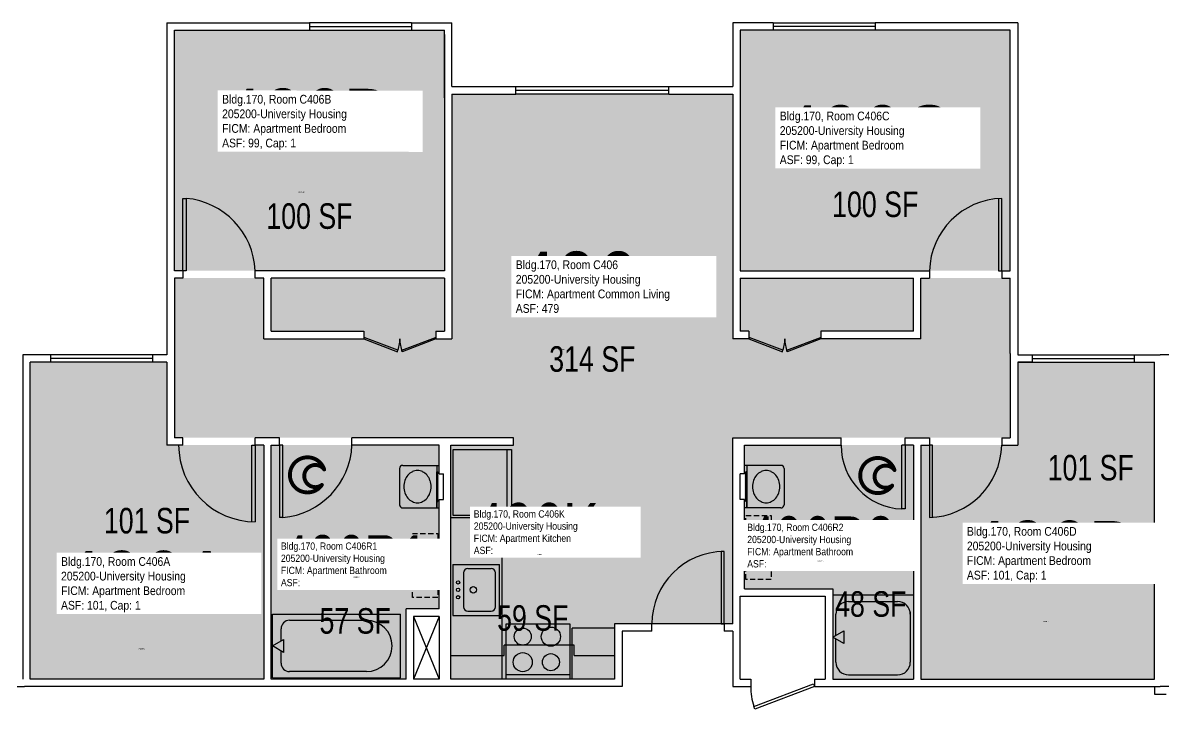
# Model space of a CAD drawing. Header units: inches. Extents: x -84 to 3020, y -51 to 1653.
# Drawn here: x 1476 to 2012, y 316 to 639 of the extents above; entities that cross this region are included whole.
import ezdxf
from ezdxf.enums import TextEntityAlignment as Align

# ---------------------------------------------------------------- set-up
doc = ezdxf.new("R2010")
doc.units = ezdxf.units.IN
doc.header["$LTSCALE"] = 10
doc.header["$MEASUREMENT"] = 0
doc.linetypes.add('DASHED2', pattern=[0.375, 0.25, -0.125])
doc.layers.get('0').update_dxf_attribs({"linetype": 'CONTINUOUS'})
for name, color, linetype in [('A-DOOR', 2, 'CONTINUOUS'), ('A-FLOR', 3, 'CONTINUOUS'), ('A-GLAZ', 1, 'CONTINUOUS'), ('A-IDEN-ICON', 4, 'CONTINUOUS'), ('A-IDEN-RNUM', 7, 'CONTINUOUS'), ('A-IDEN-SNUM', 4, 'CONTINUOUS'), ('A-IDEN-VNUM', 4, 'CONTINUOUS'), ('A-WALL', 5, 'CONTINUOUS'), ('AREA-TEXT', 3, 'CONTINUOUS'), ('P-SANR-FIXT', 2, 'CONTINUOUS'), ('Rooms-Category-Color', 7, 'CONTINUOUS'), ('Rooms-College-Color', 7, 'CONTINUOUS'), ('Rooms-Department-Color', 7, 'CONTINUOUS'), ('Rooms-Division-Color', 7, 'CONTINUOUS'), ('Rooms-Information', 7, 'CONTINUOUS')]:
    doc.layers.add(name, color=color, linetype=linetype)
doc.styles.add('CP_AREA', font='arial.ttf', dxfattribs={"height": 15})
doc.styles.add('CP_ROOMSNUMBER', font='arial.ttf', dxfattribs={"height": 1})
doc.styles.add('CP_ROOMVNUMBER', font='arial.ttf', dxfattribs={"width": 0.85, "height": 0.075})

# ---------------------------------------------------------------- blocks, each defined once
blk = doc.blocks.new('CPBATH')
at = {"color": 0, "linetype": 'ByBlock', "const_width": 0.0127}
for points in [[(0.0571, 0.0168, 0.861492), (-0.0551, 0, 1)], [(0.0571, 0.0168, 0.729002), (-0.0084, -0.0042, 1)], [(-0.0551, 0, 0.726902), (0.0487, -0.0337, 1)], [(-0.0084, -0.0042, 0.609468), (0.0487, -0.0337, 1)]]:
    blk.add_lwpolyline(points, format="xyb", dxfattribs=at)
at = {"color": 0, "linetype": 'ByBlock', "const_width": 0.00637}
for points in [[(0.0544, 0.0152, 1), (0.0599, 0.0184, 1)], [(0.0459, -0.0353, 1), (0.0515, -0.0321, 1)]]:
    blk.add_lwpolyline(points, format="xyb", close=True, dxfattribs=at)

msp = doc.modelspace()

# ---------------------------------------------------------------- hatches: boundary and pattern name
at = {"layer": 'Rooms-Category-Color', "true_color": 0x728ef3}
for points in [[(1547.37, 522.01), (1674.37, 522.01), (1674.37, 635.01), (1547.37, 635.01)], [(1813.37, 522.01), (1940.37, 522.01), (1940.37, 635.01), (1813.37, 635.01)], [(1940.37, 518.51), (1940.37, 443.51), (1809.87, 443.51), (1809.87, 356.01), (1754.37, 356.01), (1754.37, 440.01), (1706.86, 440.01), (1706.86, 443.51), (1547.37, 443.51), (1547.37, 518.51), (1589.37, 518.51), (1589.37, 490.01), (1636.37, 490.01), (1636.37, 493.51), (1592.87, 493.51), (1592.87, 518.51), (1674.37, 518.51), (1674.37, 493.51), (1670.37, 493.51), (1670.37, 490.01), (1677.87, 490.01), (1677.87, 605.01), (1809.87, 605.01), (1809.87, 490.01), (1817.37, 490.01), (1817.37, 493.51), (1813.37, 493.51), (1813.37, 518.51), (1894.87, 518.51), (1894.87, 493.51), (1851.37, 493.51), (1851.37, 490.01), (1898.37, 490.01), (1898.37, 518.51)], [(1543.87, 440.01), (1589.37, 440.01), (1589.37, 330.01), (1479.62, 330.01), (1479.62, 479.01), (1543.87, 479.01)], [(1943.87, 479.01), (2008.12, 479.01), (2008.12, 330.01), (1898.37, 330.01), (1898.37, 440.01), (1943.87, 440.01)], [(1592.87, 440.01), (1671.87, 440.01), (1671.87, 363.01), (1656.37, 363.01), (1656.37, 330.01), (1592.87, 330.01), (1592.87, 440.01)], [(1677.37, 440.01), (1754.37, 440.01), (1754.37, 330.01), (1677.37, 330.01)], [(1894.87, 440.01), (1815.37, 440.01), (1815.37, 372.51), (1856.87, 372.51), (1856.87, 330.01), (1894.87, 330.01)]]:
    msp.add_hatch(color=171, dxfattribs=at).paths.add_polyline_path(points)
at = {"layer": 'Rooms-College-Color', "true_color": 0xadadad}
for points in [[(1547.37, 522.01), (1674.37, 522.01), (1674.37, 635.01), (1547.37, 635.01)], [(1813.37, 522.01), (1940.37, 522.01), (1940.37, 635.01), (1813.37, 635.01)], [(1940.37, 518.51), (1940.37, 443.51), (1809.87, 443.51), (1809.87, 356.01), (1754.37, 356.01), (1754.37, 440.01), (1706.86, 440.01), (1706.86, 443.51), (1547.37, 443.51), (1547.37, 518.51), (1589.37, 518.51), (1589.37, 490.01), (1636.37, 490.01), (1636.37, 493.51), (1592.87, 493.51), (1592.87, 518.51), (1674.37, 518.51), (1674.37, 493.51), (1670.37, 493.51), (1670.37, 490.01), (1677.87, 490.01), (1677.87, 605.01), (1809.87, 605.01), (1809.87, 490.01), (1817.37, 490.01), (1817.37, 493.51), (1813.37, 493.51), (1813.37, 518.51), (1894.87, 518.51), (1894.87, 493.51), (1851.37, 493.51), (1851.37, 490.01), (1898.37, 490.01), (1898.37, 518.51)], [(1543.87, 440.01), (1589.37, 440.01), (1589.37, 330.01), (1479.62, 330.01), (1479.62, 479.01), (1543.87, 479.01)], [(1943.87, 479.01), (2008.12, 479.01), (2008.12, 330.01), (1898.37, 330.01), (1898.37, 440.01), (1943.87, 440.01)], [(1592.87, 440.01), (1671.87, 440.01), (1671.87, 363.01), (1656.37, 363.01), (1656.37, 330.01), (1592.87, 330.01), (1592.87, 440.01)], [(1677.37, 440.01), (1754.37, 440.01), (1754.37, 330.01), (1677.37, 330.01)], [(1894.87, 440.01), (1815.37, 440.01), (1815.37, 372.51), (1856.87, 372.51), (1856.87, 330.01), (1894.87, 330.01)]]:
    msp.add_hatch(color=253, dxfattribs=at).paths.add_polyline_path(points)
at = {"layer": 'Rooms-Department-Color', "true_color": 0x604aed}
for points in [[(1547.37, 522.01), (1674.37, 522.01), (1674.37, 635.01), (1547.37, 635.01)], [(1813.37, 522.01), (1940.37, 522.01), (1940.37, 635.01), (1813.37, 635.01)], [(1940.37, 518.51), (1940.37, 443.51), (1809.87, 443.51), (1809.87, 356.01), (1754.37, 356.01), (1754.37, 440.01), (1706.86, 440.01), (1706.86, 443.51), (1547.37, 443.51), (1547.37, 518.51), (1589.37, 518.51), (1589.37, 490.01), (1636.37, 490.01), (1636.37, 493.51), (1592.87, 493.51), (1592.87, 518.51), (1674.37, 518.51), (1674.37, 493.51), (1670.37, 493.51), (1670.37, 490.01), (1677.87, 490.01), (1677.87, 605.01), (1809.87, 605.01), (1809.87, 490.01), (1817.37, 490.01), (1817.37, 493.51), (1813.37, 493.51), (1813.37, 518.51), (1894.87, 518.51), (1894.87, 493.51), (1851.37, 493.51), (1851.37, 490.01), (1898.37, 490.01), (1898.37, 518.51)], [(1543.87, 440.01), (1589.37, 440.01), (1589.37, 330.01), (1479.62, 330.01), (1479.62, 479.01), (1543.87, 479.01)], [(1943.87, 479.01), (2008.12, 479.01), (2008.12, 330.01), (1898.37, 330.01), (1898.37, 440.01), (1943.87, 440.01)], [(1592.87, 440.01), (1671.87, 440.01), (1671.87, 363.01), (1656.37, 363.01), (1656.37, 330.01), (1592.87, 330.01), (1592.87, 440.01)], [(1677.37, 440.01), (1754.37, 440.01), (1754.37, 330.01), (1677.37, 330.01)], [(1894.87, 440.01), (1815.37, 440.01), (1815.37, 372.51), (1856.87, 372.51), (1856.87, 330.01), (1894.87, 330.01)]]:
    msp.add_hatch(color=173, dxfattribs=at).paths.add_polyline_path(points)
at = {"layer": 'Rooms-Division-Color', "true_color": 0x604aed}
for points in [[(1547.37, 522.01), (1674.37, 522.01), (1674.37, 635.01), (1547.37, 635.01)], [(1813.37, 522.01), (1940.37, 522.01), (1940.37, 635.01), (1813.37, 635.01)], [(1940.37, 518.51), (1940.37, 443.51), (1809.87, 443.51), (1809.87, 356.01), (1754.37, 356.01), (1754.37, 440.01), (1706.86, 440.01), (1706.86, 443.51), (1547.37, 443.51), (1547.37, 518.51), (1589.37, 518.51), (1589.37, 490.01), (1636.37, 490.01), (1636.37, 493.51), (1592.87, 493.51), (1592.87, 518.51), (1674.37, 518.51), (1674.37, 493.51), (1670.37, 493.51), (1670.37, 490.01), (1677.87, 490.01), (1677.87, 605.01), (1809.87, 605.01), (1809.87, 490.01), (1817.37, 490.01), (1817.37, 493.51), (1813.37, 493.51), (1813.37, 518.51), (1894.87, 518.51), (1894.87, 493.51), (1851.37, 493.51), (1851.37, 490.01), (1898.37, 490.01), (1898.37, 518.51)], [(1543.87, 440.01), (1589.37, 440.01), (1589.37, 330.01), (1479.62, 330.01), (1479.62, 479.01), (1543.87, 479.01)], [(1943.87, 479.01), (2008.12, 479.01), (2008.12, 330.01), (1898.37, 330.01), (1898.37, 440.01), (1943.87, 440.01)], [(1592.87, 440.01), (1671.87, 440.01), (1671.87, 363.01), (1656.37, 363.01), (1656.37, 330.01), (1592.87, 330.01), (1592.87, 440.01)], [(1677.37, 440.01), (1754.37, 440.01), (1754.37, 330.01), (1677.37, 330.01)], [(1894.87, 440.01), (1815.37, 440.01), (1815.37, 372.51), (1856.87, 372.51), (1856.87, 330.01), (1894.87, 330.01)]]:
    msp.add_hatch(color=173, dxfattribs=at).paths.add_polyline_path(points)

# ---------------------------------------------------------------- linework, layer by layer
at = {"layer": 'A-DOOR'}
for p, q in [((1551.37, 556.01), (1552.87, 556.01)), ((1551.37, 522.01), (1551.37, 556.01)), ((1552.87, 556.01), (1552.87, 522.01)), ((1934.87, 556.01), (1934.87, 522.01)), ((1936.37, 522.01), (1936.37, 556.01)), ((1552.87, 522.01), (1551.37, 522.01)), ((1934.87, 522.01), (1936.37, 522.01)), ((1636.63, 490.67), (1636.37, 490.01)), ((1636.37, 490.01), (1652.24, 483.92)), ((1652.5, 484.58), (1636.63, 490.67)), ((1654.24, 484.58), (1670.12, 490.67)), ((1670.37, 490.01), (1654.5, 483.92)), ((1670.12, 490.67), (1670.37, 490.01)), ((1817.63, 490.67), (1817.37, 490.01)), ((1817.37, 490.01), (1833.24, 483.92)), ((1833.5, 484.58), (1817.63, 490.67)), ((1835.24, 484.58), (1851.12, 490.67)), ((1851.37, 490.01), (1835.5, 483.92)), ((1851.12, 490.67), (1851.37, 490.01)), ((1652.24, 483.92), (1652.5, 484.58)), ((1654.5, 483.92), (1654.24, 484.58)), ((1833.24, 483.92), (1833.5, 484.58)), ((1835.5, 483.92), (1835.24, 484.58)), ((1583.87, 404.01), (1583.87, 440.01)), ((1583.87, 440.01), (1585.37, 440.01)), ((1585.37, 440.01), (1585.37, 404.01)), ((1598.37, 440.01), (1596.87, 440.01)), ((1596.87, 440.01), (1596.87, 406.01)), ((1598.37, 406.01), (1598.37, 440.01)), ((1890.87, 440.01), (1889.37, 440.01)), ((1889.37, 410.01), (1889.37, 440.01)), ((1890.87, 440.01), (1890.87, 410.01)), ((1903.87, 440.01), (1902.37, 440.01)), ((1902.37, 440.01), (1902.37, 406.01)), ((1903.87, 406.01), (1903.87, 440.01)), ((1890.87, 410.01), (1889.37, 410.01)), ((1598.37, 406.01), (1596.87, 406.01)), ((1804.37, 390.01), (1804.37, 356.01)), ((1805.87, 390.01), (1804.37, 390.01)), ((1805.87, 356.01), (1805.87, 390.01)), ((1805.87, 356.01), (1771.87, 356.01)), ((1804.37, 356.01), (1805.87, 356.01)), ((1819.8, 317.24), (1847.87, 327.83)), ((1847.87, 327.83), (1848.37, 326.51)), ((1848.37, 326.51), (1820.3, 315.92)), ((1820.3, 315.92), (1819.8, 317.24))]:
    msp.add_line(p, q, dxfattribs=at)
for centre, radius, start, end in [((1549.73, 520.47), 35.67, 2.4645, 84.9512), ((1937.33, 521.04), 34.97, 91.5758, 178.4242), ((1636.37, 490.01), 17, 339.0225, 360), ((1670.37, 490.01), 17, 180, 200.9775), ((1817.37, 490.01), 17, 339.0225, 360), ((1851.37, 490.01), 17, 180, 200.9775), ((1585.37, 440.01), 36, 180, 270), ((1595.27, 441.51), 35.64, 274.9983, 357.5861), ((1890.64, 439.75), 29.77, 179.5103, 267.5521), ((1901.41, 440.97), 34.97, 271.5758, 358.4242), ((1805.87, 356.01), 34, 90, 180), ((1845.57, 326.14), 27.2, 179.2241, 199.0522)]:
    msp.add_arc(centre, radius, start, end, dxfattribs=at)
at = {"layer": 'A-FLOR'}
for p, q in [((1671.87, 359.51), (1659.87, 330.01)), ((1659.87, 359.51), (1671.87, 330.01))]:
    msp.add_line(p, q, dxfattribs=at)
at = {"layer": 'A-GLAZ'}
for p, q in [((1658.87, 638.51), (1610.87, 638.51)), ((1828.87, 638.51), (1876.87, 638.51)), ((1610.87, 636.76), (1658.87, 636.76)), ((1610.87, 635.01), (1658.87, 635.01)), ((1876.87, 636.76), (1828.87, 636.76)), ((1876.87, 635.01), (1828.87, 635.01)), ((1707.87, 608.51), (1779.87, 608.51)), ((1779.87, 606.76), (1707.87, 606.76)), ((1779.87, 605.01), (1707.87, 605.01)), ((1537.12, 482.51), (1489.12, 482.51)), ((1537.12, 480.76), (1489.12, 480.76)), ((1537.12, 479.01), (1489.12, 479.01)), ((1950.62, 482.51), (1998.62, 482.51)), ((1950.62, 480.76), (1998.62, 480.76)), ((1950.62, 479.01), (1998.62, 479.01))]:
    msp.add_line(p, q, dxfattribs=at)
at = {"layer": 'A-WALL'}
for p, q in [((1543.87, 638.51), (1543.87, 482.51)), ((1543.87, 638.51), (1610.87, 638.51)), ((1610.87, 638.51), (1610.87, 635.01)), ((1658.87, 638.51), (1658.87, 635.01)), ((1658.87, 638.51), (1677.87, 638.51)), ((1828.87, 638.51), (1809.87, 638.51)), ((1809.87, 638.51), (1809.87, 608.51)), ((1828.87, 638.51), (1828.87, 635.01)), ((1943.87, 638.51), (1876.87, 638.51)), ((1876.87, 638.51), (1876.87, 635.01)), ((1943.87, 638.51), (1943.87, 482.51)), ((1547.37, 635.01), (1610.87, 635.01)), ((1547.37, 522.01), (1547.37, 635.01)), ((1658.87, 635.01), (1674.37, 635.01)), ((1674.37, 603.26), (1674.37, 635.01)), ((1674.37, 633.01), (1674.37, 603.26)), ((1828.87, 635.01), (1813.37, 635.01)), ((1813.37, 635.01), (1813.37, 603.26)), ((1940.37, 635.01), (1876.87, 635.01)), ((1940.37, 522.01), (1940.37, 635.01)), ((1677.87, 608.51), (1707.87, 608.51)), ((1707.87, 605.01), (1707.87, 608.51)), ((1779.87, 608.51), (1809.87, 608.51)), ((1779.87, 605.01), (1779.87, 608.51)), ((1674.37, 603.26), (1674.37, 522.01)), ((1677.87, 605.01), (1707.87, 605.01)), ((1677.87, 605.01), (1677.87, 490.01)), ((1779.87, 605.01), (1809.87, 605.01)), ((1809.87, 605.01), (1809.87, 490.01)), ((1813.37, 603.26), (1813.37, 522.01)), ((1551.37, 522.01), (1547.37, 522.01)), ((1551.37, 522.01), (1551.37, 518.51)), ((1585.37, 518.51), (1585.37, 522.01)), ((1674.37, 522.01), (1585.37, 522.01)), ((1813.37, 522.01), (1902.37, 522.01)), ((1902.37, 522.01), (1902.37, 518.51)), ((1936.37, 522.01), (1940.37, 522.01)), ((1936.37, 522.01), (1936.37, 518.51)), ((1551.37, 518.51), (1547.37, 518.51)), ((1589.37, 518.51), (1585.37, 518.51)), ((1589.37, 490.01), (1589.37, 518.51)), ((1592.87, 493.51), (1592.87, 518.51)), ((1674.37, 518.51), (1592.87, 518.51)), ((1674.37, 518.51), (1674.37, 493.51)), ((1813.37, 518.51), (1813.37, 493.51)), ((1813.37, 518.51), (1894.87, 518.51)), ((1894.87, 493.51), (1894.87, 518.51)), ((1898.37, 518.51), (1902.37, 518.51)), ((1898.37, 490.01), (1898.37, 518.51)), ((1936.37, 518.51), (1940.37, 518.51)), ((1940.37, 483.01), (1940.37, 518.51)), ((1592.87, 493.51), (1636.37, 493.51)), ((1636.37, 493.51), (1636.37, 490.01)), ((1670.37, 493.51), (1674.37, 493.51)), ((1670.37, 493.51), (1670.37, 490.01)), ((1817.37, 493.51), (1813.37, 493.51)), ((1817.37, 493.51), (1817.37, 490.01)), ((1851.37, 493.51), (1851.37, 490.01)), ((1894.87, 493.51), (1851.37, 493.51)), ((1589.37, 490.01), (1636.37, 490.01)), ((1670.37, 490.01), (1677.87, 490.01)), ((1817.37, 490.01), (1809.87, 490.01)), ((1898.37, 490.01), (1851.37, 490.01)), ((1940.37, 483.01), (1940.37, 443.51)), ((1476.12, 482.51), (1476.12, 330.01)), ((1476.87, 482.51), (1476.12, 482.51)), ((1489.12, 482.51), (1476.87, 482.51)), ((1479.62, 330.01), (1479.62, 479.01)), ((1489.12, 479.01), (1479.62, 479.01)), ((1489.12, 482.51), (1489.12, 479.01)), ((1537.12, 482.51), (1537.12, 479.01)), ((1543.87, 482.51), (1537.12, 482.51)), ((1543.87, 479.01), (1537.12, 479.01)), ((1543.87, 479.01), (1543.87, 440.01)), ((1547.37, 482.51), (1547.37, 443.51)), ((1943.87, 482.51), (1950.62, 482.51)), ((1950.62, 479.01), (1943.87, 479.01)), ((1943.87, 479.01), (1950.62, 479.01)), ((1943.87, 479.01), (1943.87, 440.01)), ((1950.62, 482.51), (1950.62, 479.01)), ((1998.62, 482.51), (2010.87, 482.51)), ((1998.62, 482.51), (1998.62, 479.01)), ((1998.62, 479.01), (2008.12, 479.01)), ((2008.12, 330.01), (2008.12, 479.01)), ((2023.12, 482.51), (2010.87, 482.51)), ((1551.37, 440.01), (1543.87, 440.01)), ((1551.37, 443.51), (1547.37, 443.51)), ((1551.37, 440.01), (1551.37, 443.51)), ((1585.37, 440.01), (1585.37, 443.51)), ((1585.37, 440.01), (1585.37, 443.51)), ((1596.87, 443.51), (1585.37, 443.51)), ((1589.37, 440.01), (1585.37, 440.01)), ((1589.37, 440.01), (1589.37, 330.01)), ((1592.87, 440.01), (1596.87, 440.01)), ((1592.87, 330.01), (1592.87, 440.01)), ((1596.87, 440.01), (1596.87, 443.51)), ((1630.87, 440.01), (1630.87, 443.51)), ((1677.37, 443.51), (1630.87, 443.51)), ((1671.87, 440.01), (1630.87, 440.01)), ((1654.25, 440.01), (1634.87, 440.01)), ((1671.87, 426.51), (1671.87, 440.01)), ((1706.86, 443.51), (1677.37, 443.51)), ((1677.37, 330.01), (1677.37, 440.01)), ((1677.37, 440.01), (1706.86, 440.01)), ((1706.86, 440.01), (1706.86, 443.51)), ((1809.87, 443.51), (1860.87, 443.51)), ((1809.87, 356.01), (1809.87, 443.51)), ((1815.37, 426.51), (1815.37, 440.01)), ((1815.37, 440.01), (1860.87, 440.01)), ((1860.87, 440.01), (1860.87, 443.51)), ((1890.87, 443.51), (1902.37, 443.51)), ((1890.87, 440.01), (1890.87, 443.51)), ((1890.87, 440.01), (1890.87, 443.51)), ((1894.87, 440.01), (1890.87, 440.01)), ((1894.87, 440.01), (1894.87, 330.01)), ((1898.37, 440.01), (1902.37, 440.01)), ((1898.37, 440.01), (1898.37, 330.01)), ((1902.37, 443.51), (1902.37, 440.01)), ((1936.37, 443.51), (1936.37, 440.01)), ((1936.37, 443.51), (1940.37, 443.51)), ((1936.37, 440.01), (1943.87, 440.01)), ((1671.87, 426.51), (1673.88, 426.51)), ((1673.88, 414.51), (1673.88, 426.51)), ((1815.37, 426.51), (1813.37, 426.51)), ((1813.37, 414.51), (1813.37, 426.51)), ((1671.87, 414.51), (1673.88, 414.51)), ((1671.87, 363.01), (1671.87, 414.51)), ((1815.37, 414.51), (1813.37, 414.51)), ((1815.37, 372.51), (1815.37, 414.51)), ((1815.37, 372.51), (1856.87, 372.51)), ((1856.87, 372.51), (1856.87, 330.01)), ((1813.37, 330.01), (1813.37, 369.01)), ((1813.37, 369.01), (1853.37, 369.01)), ((1853.37, 369.01), (1853.37, 330.01)), ((1671.87, 363.01), (1656.37, 363.01)), ((1656.37, 330.01), (1656.37, 363.01)), ((1671.87, 359.51), (1659.87, 359.51)), ((1659.87, 359.51), (1659.87, 330.01)), ((1671.87, 359.51), (1671.87, 330.01)), ((1771.87, 356.01), (1754.37, 356.01)), ((1754.37, 356.01), (1754.37, 330.01)), ((1771.87, 352.51), (1771.87, 356.01)), ((1805.87, 356.01), (1805.87, 352.51)), ((1809.87, 356.01), (1805.87, 356.01)), ((1771.87, 352.51), (1757.87, 352.51)), ((1757.87, 352.51), (1757.87, 326.51)), ((1809.87, 352.51), (1805.87, 352.51)), ((1809.87, 352.51), (1809.87, 326.51)), ((1589.37, 330.01), (1479.62, 330.01)), ((1656.37, 330.01), (1592.87, 330.01)), ((1671.87, 330.01), (1659.87, 330.01)), ((1754.37, 330.01), (1677.37, 330.01)), ((1813.37, 330.01), (1818.37, 330.01)), ((1818.37, 330.01), (1818.37, 326.51)), ((1848.37, 330.01), (1853.37, 330.01)), ((1848.37, 330.01), (1848.37, 326.51)), ((1856.87, 330.01), (1894.87, 330.01)), ((1898.37, 330.01), (2008.12, 330.01)), ((1468.62, 326.51), (1476.87, 326.51)), ((1757.87, 326.51), (1476.87, 326.51)), ((1809.87, 326.51), (1818.37, 326.51)), ((1848.37, 326.51), (2010.87, 326.51)), ((2008.12, 326.51), (2008.12, 323.01)), ((2008.12, 323.01), (2013.62, 323.01)), ((2291.87, 326.51), (2010.87, 326.51))]:
    msp.add_line(p, q, dxfattribs=at)
at = {"layer": 'A-WALL', "linetype": 'Continuous'}
for p, q in [((1677.87, 608.51), (1677.87, 638.51)), ((1547.37, 518.51), (1547.37, 482.51))]:
    msp.add_line(p, q, dxfattribs=at)
at = {"layer": 'P-SANR-FIXT'}
for p, q in [((1678.37, 438.01), (1705.87, 438.01)), ((1678.37, 407.01), (1678.37, 438.01)), ((1703.62, 438.01), (1703.62, 407.01)), ((1705.87, 438.01), (1705.87, 407.01)), ((1653.26, 429.01), (1653.26, 412.01)), ((1654.76, 430.51), (1671.88, 430.51)), ((1670.76, 430.51), (1670.76, 410.51)), ((1832.5, 430.51), (1815.37, 430.51)), ((1816.5, 430.51), (1816.5, 410.51)), ((1834, 429.01), (1834, 412.01)), ((1670.76, 427.51), (1671.26, 427.51)), ((1670.76, 410.51), (1670.76, 427.51)), ((1671.26, 413.51), (1671.26, 427.51)), ((1816.5, 427.51), (1816, 427.51)), ((1816, 413.51), (1816, 427.51)), ((1816.5, 410.51), (1816.5, 427.51)), ((1670.76, 413.51), (1671.26, 413.51)), ((1816.5, 413.51), (1816, 413.51)), ((1654.76, 410.51), (1671.88, 410.51)), ((1832.5, 410.51), (1815.37, 410.51)), ((1677.37, 406.01), (1701.37, 406.01)), ((1705.87, 407.01), (1678.37, 407.01)), ((1701.37, 406.01), (1701.37, 330.01)), ((1816.12, 401.63), (1816.87, 402.38)), ((1817.17, 402.51), (1824, 402.51)), ((1824, 402.51), (1824.87, 401.63)), ((1816, 382.51), (1816, 401.33)), ((1824.98, 397.95), (1824.01, 394.56)), ((1825, 401.33), (1825, 398.06)), ((1662.25, 392.83), (1662.25, 389.51)), ((1663.25, 394.01), (1662.37, 393.13)), ((1670.25, 394.01), (1663.25, 394.01)), ((1671.12, 393.13), (1670.25, 394.01)), ((1671.25, 374.01), (1671.25, 392.83)), ((1824, 394.45), (1824, 389.56)), ((1662.25, 389.51), (1663.23, 386.06)), ((1824.01, 389.45), (1824.98, 386.06)), ((1663.23, 380.95), (1662.25, 377.51)), ((1663.25, 385.95), (1663.25, 381.06)), ((1678.28, 383.96), (1678.28, 359.96)), ((1678.28, 383.96), (1700.28, 383.96)), ((1685.28, 381.96), (1696.28, 381.96)), ((1700.28, 359.96), (1700.28, 383.96)), ((1816.87, 381.63), (1816, 382.51)), ((1823.82, 381.51), (1817.17, 381.51)), ((1825, 382.51), (1824.12, 381.63)), ((1825, 385.95), (1825, 382.51)), ((1662.25, 377.51), (1662.25, 374.01)), ((1683.28, 379.96), (1683.28, 363.96)), ((1698.28, 363.96), (1698.28, 379.96)), ((1662.25, 374.01), (1663.12, 373.13)), ((1663.42, 373.01), (1670.07, 373.01)), ((1670.37, 373.13), (1671.25, 374.01)), ((1894.87, 369.51), (1856.87, 369.51)), ((1864.37, 366.54), (1887.37, 366.54)), ((1593.5, 360.63), (1653.75, 360.63)), ((1593.5, 330.63), (1593.5, 360.63)), ((1653.75, 330.63), (1653.75, 360.63)), ((1678.28, 359.96), (1700.28, 359.96)), ((1685.28, 361.96), (1696.28, 361.96)), ((1858.37, 350.65), (1858.37, 360.54)), ((1893.37, 361.54), (1893.37, 338.04)), ((1601.53, 357.68), (1637.68, 357.68)), ((1703.37, 356.01), (1733.37, 356.01)), ((1703.37, 330.01), (1703.37, 356.01)), ((1733.37, 356.01), (1733.37, 330.01)), ((1754.37, 354.01), (1734.37, 354.01)), ((1593.5, 345.63), (1598.69, 348.63)), ((1597.51, 347.95), (1597.51, 353.66)), ((1598.69, 348.63), (1598.69, 342.63)), ((1856.87, 349.79), (1862.07, 352.79)), ((1862.07, 346.79), (1856.87, 349.79)), ((1858.37, 338.04), (1858.37, 348.92)), ((1862.07, 352.79), (1862.07, 346.79)), ((1598.69, 342.63), (1593.5, 345.63)), ((1597.51, 337.6), (1597.51, 343.31)), ((1702.44, 341.08), (1702.44, 346.01)), ((1735.37, 346.01), (1702.44, 346.01)), ((1735.37, 341.08), (1735.37, 346.01)), ((1677.37, 341.08), (1702.44, 341.08)), ((1735.37, 341.08), (1754.37, 341.08)), ((1637.68, 333.58), (1601.53, 333.58)), ((1593.5, 330.63), (1653.75, 330.63)), ((1733.37, 332.08), (1703.37, 332.08)), ((1864.37, 332.04), (1887.37, 332.04))]:
    msp.add_line(p, q, dxfattribs=at)
at = {"layer": 'P-SANR-FIXT', "linetype": 'DASHED2'}
for p, q in [((1816, 406.92), (1828, 406.92)), ((1816, 376.92), (1816, 406.92)), ((1828, 406.92), (1828, 376.92)), ((1659.25, 398.42), (1671.25, 398.42)), ((1659.25, 368.42), (1659.25, 398.42)), ((1671.25, 398.42), (1671.25, 368.42)), ((1828, 376.92), (1816, 376.92)), ((1671.25, 368.42), (1659.25, 368.42))]:
    msp.add_line(p, q, dxfattribs=at)
at = {"layer": 'P-SANR-FIXT', "linetype": 'Continuous'}
msp.add_line((1734.37, 330.01), (1734.37, 354.01), dxfattribs=at)
at = {"layer": 'P-SANR-FIXT'}
for centre, radius in [((1680.78, 375.51), 0.791), ((1680.78, 372.01), 0.791), ((1687.9, 372.01), 1.5), ((1680.78, 368.51), 0.791), ((1711.15, 350.01), 4), ((1724.37, 350.01), 4.5), ((1711.15, 338.01), 4.5), ((1724.37, 338.01), 4)]:
    msp.add_circle(centre, radius, dxfattribs=at)
for centre, radius, start, end in [((1654.76, 429.01), 1.5, 90, 180), ((1832.5, 429.01), 1.5, 360, 90), ((1662.99, 420.95), 7.65, 139.8991, 160.7706), ((1662.18, 421.63), 6.59, 116.1916, 139.8991), ((1661.66, 422.69), 5.42, 90, 116.1916), ((1661.66, 422.69), 5.42, 63.8084, 90), ((1661.14, 421.63), 6.59, 40.1009, 63.8084), ((1660.33, 420.95), 7.65, 19.2294, 40.1009), ((1826.93, 420.95), 7.65, 139.8991, 160.7706), ((1826.12, 421.63), 6.59, 116.1916, 139.8991), ((1825.6, 422.69), 5.42, 90, 116.1916), ((1825.6, 422.69), 5.42, 63.8084, 90), ((1825.08, 421.63), 6.59, 40.1009, 63.8084), ((1824.27, 420.95), 7.65, 19.2294, 40.1009), ((1664.26, 420.51), 9, 160.7706, 180), ((1664.26, 420.51), 9, 180, 199.2294), ((1659.06, 420.51), 9, 360, 19.2294), ((1659.06, 420.51), 9, 340.7706, 360), ((1828.2, 420.51), 9, 160.7706, 180), ((1828.2, 420.51), 9, 180, 199.2294), ((1822.99, 420.51), 9, 360, 19.2294), ((1822.99, 420.51), 9, 340.7706, 360), ((1662.99, 420.06), 7.65, 199.2294, 220.1009), ((1662.18, 419.38), 6.59, 220.1009, 243.8084), ((1661.66, 418.32), 5.42, 243.8084, 270), ((1661.66, 418.32), 5.42, 270, 296.1916), ((1661.14, 419.38), 6.59, 296.1916, 319.8991), ((1660.33, 420.06), 7.65, 319.8991, 340.7706), ((1826.93, 420.06), 7.65, 199.2294, 220.1009), ((1826.12, 419.38), 6.59, 220.1009, 243.8084), ((1825.6, 418.32), 5.42, 243.8084, 270), ((1825.6, 418.32), 5.42, 270, 296.1916), ((1825.08, 419.38), 6.59, 296.1916, 319.8991), ((1824.27, 420.06), 7.65, 319.8991, 340.7706), ((1654.76, 412.01), 1.5, 180, 270), ((1832.5, 412.01), 1.5, 270, 360), ((1817.17, 402.09), 0.418, 90, 135), ((1816.42, 401.33), 0.418, 135, 180), ((1824.58, 401.33), 0.418, 360, 45), ((1833.1, 391.35), 7.26, 129.4725, 153.2988), ((1833.95, 390.32), 8.59, 108.8354, 129.4725), ((1834.5, 388.71), 10.29, 90, 108.8354), ((1834.5, 388.71), 10.29, 71.1646, 90), ((1835.05, 390.32), 8.59, 50.5275, 71.1646), ((1835.89, 391.35), 7.26, 26.7012, 50.5275), ((1662.67, 392.83), 0.418, 135, 180), ((1670.83, 392.83), 0.418, 360, 45), ((1824.42, 394.45), 0.418, 164.0546, 180), ((1831.8, 392.01), 5.8, 153.2988, 180), ((1831.8, 392.01), 5.8, 180, 206.7012), ((1837.19, 392.01), 5.8, 360, 26.7012), ((1837.19, 392.01), 5.8, 333.2988, 360), ((1650.05, 383.51), 5.8, 153.2988, 180), ((1651.35, 382.85), 7.26, 129.4725, 153.2988), ((1652.2, 381.82), 8.59, 108.8354, 129.4725), ((1652.75, 380.21), 10.29, 90, 108.8354), ((1652.75, 380.21), 10.29, 71.1646, 90), ((1653.3, 381.82), 8.59, 50.5275, 71.1646), ((1654.14, 382.85), 7.26, 26.7012, 50.5275), ((1655.44, 383.51), 5.8, 360, 26.7012), ((1662.83, 385.95), 0.418, 360, 15.9454), ((1824.42, 389.56), 0.418, 180, 195.9454), ((1824.58, 385.95), 0.418, 360, 15.9454), ((1833.1, 392.66), 7.26, 206.7012, 230.5275), ((1833.95, 393.69), 8.59, 230.5275, 251.1646), ((1834.51, 394.33), 9.43, 288.8354, 309.4725), ((1835.89, 392.66), 7.26, 309.4725, 333.2988), ((1650.05, 383.51), 5.8, 180, 206.7012), ((1651.35, 384.16), 7.26, 206.7012, 230.5275), ((1654.14, 384.16), 7.26, 309.4725, 333.2988), ((1655.44, 383.51), 5.8, 333.2988, 360), ((1662.83, 381.06), 0.418, 344.0546, 360), ((1685.28, 379.96), 2, 90, 180), ((1696.28, 379.96), 2, 360, 90), ((1817.17, 381.92), 0.418, 225, 270), ((1823.82, 381.92), 0.418, 270, 315), ((1834.5, 395.3), 10.29, 251.1646, 270), ((1835.02, 392.86), 7.87, 266.2246, 288.8354), ((1652.73, 385.83), 9.43, 230.5275, 251.1646), ((1652.23, 384.36), 7.87, 251.1646, 273.7754), ((1652.75, 386.8), 10.29, 270, 288.8354), ((1653.3, 385.19), 8.59, 288.8354, 309.4725), ((1663.42, 373.42), 0.418, 225, 270), ((1670.07, 373.42), 0.418, 270, 315), ((1864.37, 360.54), 6, 90, 180), ((1887.37, 360.54), 6, 360, 90), ((1685.28, 363.96), 2, 180, 270), ((1696.28, 363.96), 2, 270, 360), ((1601.53, 353.66), 4.02, 90, 180), ((1637.68, 345.63), 12.05, 270, 90), ((1864.37, 338.04), 6, 180, 270), ((1887.37, 338.04), 6, 270, 360), ((1601.53, 337.6), 4.02, 180, 270)]:
    msp.add_arc(centre, radius, start, end, dxfattribs=at)

# ---------------------------------------------------------------- block references
at = {"layer": 'A-IDEN-ICON', "xscale": 144.0000000054812, "yscale": 144.0000000054812, "zscale": 144.0000000054812, "rotation": 0.9568004009583855}
for p in [(1609.63, 426.03), (1877.75, 425.73)]:
    msp.add_blockref('CPBATH', p, dxfattribs=at)

# ---------------------------------------------------------------- texts
at = {"layer": 'A-IDEN-RNUM', "style": 'CP_ROOMSNUMBER'}
for s, rotation, p in [('0406-B0', 359.98, (1605.72, 558.75)), ('0406-C0', 359.9761, (1869.94, 551.28)), ('0406-00', 359.98, (1727.92, 484.78)), ('0406-D0', 359.98, (1955.68, 356.82)), ('0406-A0', 359.9761, (1530.55, 344.09))]:
    msp.add_text(s, height=0.36, rotation=rotation, dxfattribs=at).set_placement(p)
for s, p in [('0406-K0', (1717.84, 388.55)), ('0406-R2', (1849.6, 385.39)), ('0406-R1', (1631.46, 377.78))]:
    msp.add_text(s, height=0.36, dxfattribs=at).set_placement(p)
at = {"layer": 'A-IDEN-SNUM', "style": 'CP_ROOMSNUMBER'}
for s, rotation, p in [('1700C406B0', 359.98, (1605.72, 558.75)), ('1700C406C0', 359.9761, (1869.94, 551.28)), ('1700C40600', 359.98, (1727.92, 484.78)), ('1700C406D0', 359.98, (1955.68, 356.82)), ('1700C406A0', 359.9761, (1530.55, 344.09))]:
    msp.add_text(s, height=0.36, rotation=rotation, dxfattribs=at).set_placement(p)
for s, p in [('1700C406K0', (1717.84, 388.55)), ('1700C406R2', (1849.6, 385.39)), ('1700C406R1', (1631.46, 377.78))]:
    msp.add_text(s, height=0.36, dxfattribs=at).set_placement(p)
at = {"layer": 'A-IDEN-VNUM', "style": 'CP_ROOMVNUMBER', "width": 0.85}
for s, rotation, p in [('406B', 359.9761, (1569.82, 578.72)), ('406C', 359.9761, (1831.99, 570.86)), ('406', 359.9761, (1707.88, 502.13)), ('406D', 359.9761, (1919.96, 375.62)), ('406A', 359.9801, (1494.09, 361.46))]:
    msp.add_text(s, height=28.8, rotation=rotation, dxfattribs=at).set_placement(p)
at = {"layer": 'A-IDEN-VNUM', "style": 'CP_ROOMVNUMBER'}
for s, width, p in [('406K', 0.75, (1688.14, 388.77)), ('406R2', 0.7, (1816.7, 382.48)), ('406R1', 0.7, (1597.47, 373.66, 0))]:
    msp.add_text(s, height=24, dxfattribs=dict(at, width=width)).set_placement(p)
at = {"layer": 'AREA-TEXT', "style": 'CP_AREA', "width": 0.75}
for s, p in [('100 SF', (1876.87, 553.22)), ('100 SF', (1610.87, 547.67)), ('314 SF', (1743.87, 480.51)), ('101 SF', (1978.17, 429.43)), ('101 SF', (1534.5, 404.51)), ('48 SF', (1874.78, 365.35)), ('59 SF', (1715.87, 358.79)), ('57 SF', (1632.37, 357.4))]:
    msp.add_text(s, height=12, dxfattribs=at).set_placement(p, align=Align.MIDDLE_CENTER)

# ---------------------------------------------------------------- next in the draw order: texts
at = {"layer": 'Rooms-Information', "char_height": 4.1143, "width": 92.16, "attachment_point": 7, "style": 'CP_ROOMVNUMBER', "bg_fill": 3, "box_fill_scale": 1.5, "bg_fill_color": 256, "bg_fill_true_color": 13158600, "bg_fill_transparency": 0}
for s, insert, rotation in [('Bldg.170, Room C406B^M^J205200-University Housing^M^JFICM: Apartment Bedroom^M^JASF: 99, Cap: 1', (1569.82, 578.72), 359.9761), ('Bldg.170, Room C406C^M^J205200-University Housing^M^JFICM: Apartment Bedroom^M^JASF: 99, Cap: 1', (1831.99, 570.86), 359.9761), ('Bldg.170, Room C406^M^J205200-University Housing^M^JFICM: Apartment Common Living^M^JASF: 479', (1707.88, 502.13), 359.9761), ('Bldg.170, Room C406D^M^J205200-University Housing^M^JFICM: Apartment Bedroom^M^JASF: 101, Cap: 1', (1919.96, 375.62), 359.9761), ('Bldg.170, Room C406A^M^J205200-University Housing^M^JFICM: Apartment Bedroom^M^JASF: 101, Cap: 1', (1494.09, 361.46), 359.9801)]:
    msp.add_mtext(s, dxfattribs=dict(at, insert=insert, rotation=rotation))
at = {"layer": 'Rooms-Information', "char_height": 3.4286, "width": 76.8, "attachment_point": 7, "style": 'CP_ROOMVNUMBER', "bg_fill": 3, "box_fill_scale": 1.5, "bg_fill_color": 256, "bg_fill_true_color": 13158600, "bg_fill_transparency": 0}
for s, insert in [('Bldg.170, Room C406K^M^J205200-University Housing^M^JFICM: Apartment Kitchen^M^JASF: ', (1688.14, 388.77)), ('Bldg.170, Room C406R2^M^J205200-University Housing^M^JFICM: Apartment Bathroom^M^JASF: ', (1816.7, 382.48)), ('Bldg.170, Room C406R1^M^J205200-University Housing^M^JFICM: Apartment Bathroom^M^JASF: ', (1597.47, 373.66, 0))]:
    msp.add_mtext(s, dxfattribs=dict(at, insert=insert))

doc.saveas('drawing.dxf')
